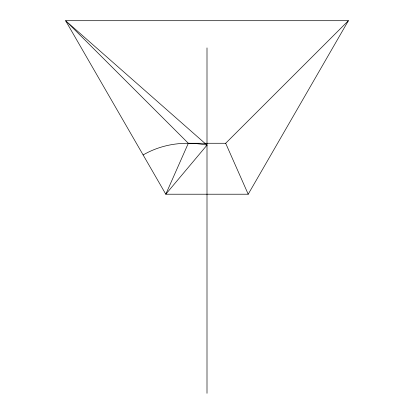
<?xml version="1.0" encoding="UTF-8"?>
<svg xmlns="http://www.w3.org/2000/svg" width="414" height="414" viewBox="0 0 414 414"><rect width="100%" height="100%" fill="white"/><g stroke="black" fill="none" stroke-linecap="round" stroke-linejoin="round"><path stroke-width="0.62" d="M188.323 143.27L165.797 194.218L248.203 194.218L348.386 20.7L65.614 20.7L165.797 194.218L207 145.133L65.614 20.7L188.323 143.27L225.677 143.27L348.386 20.7M225.677 143.27L248.203 194.218M207 47.91L207 393.3M143.12 154.945A127.76 104.318 60 0 1 207 145.133"/></g></svg>
